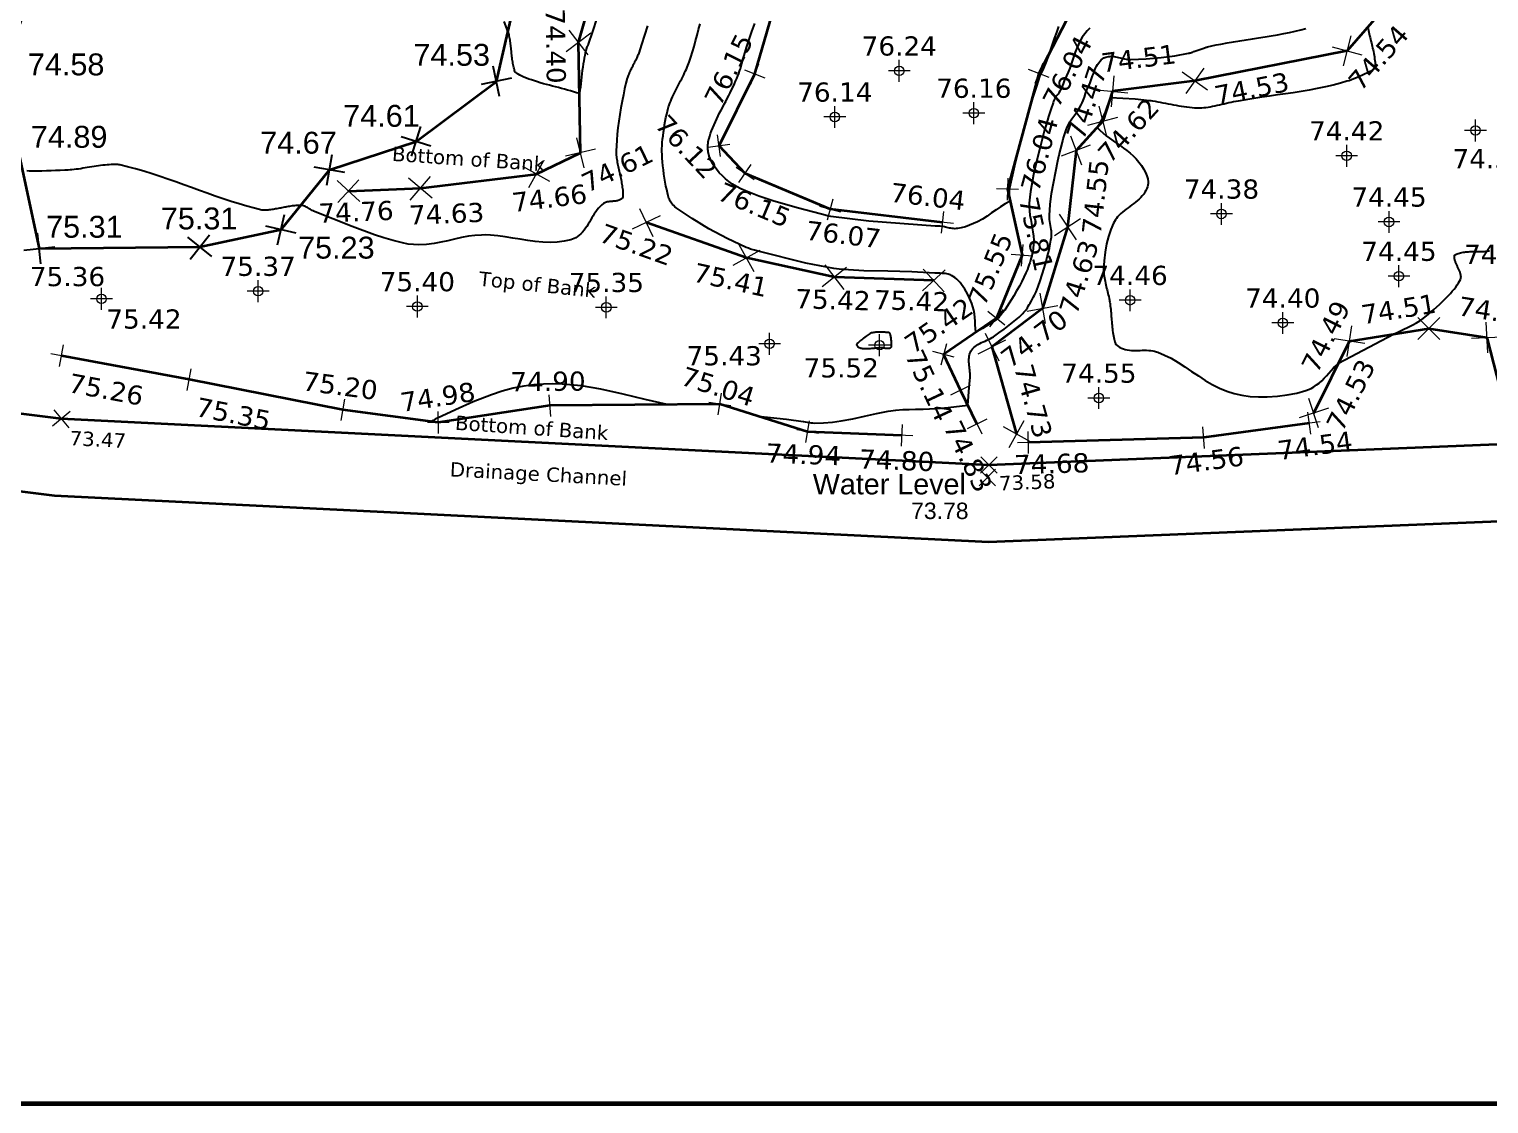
# Model space of a CAD drawing. Header units: metres. Extents: x 538443 to 538604, y 597904 to 598037.
# Drawn here: x 538487.42 to 538514.07, y 597903.86 to 597923.48 of the extents above; entities that cross this region are included whole.
import ezdxf
from ezdxf.enums import TextEntityAlignment as Align

# ---------------------------------------------------------------- set-up
doc = ezdxf.new("R2010")
doc.units = ezdxf.units.M
doc.header["$MEASUREMENT"] = 0
doc.header["$PDMODE"] = 1
doc.header["$PDSIZE"] = 0.1
doc.layers.get('0').update_dxf_attribs({"lineweight": 0})
for name, color, linetype in [('$DTM-CONTOUR-MAJ', 1, 'Continuous'), ('$DTM-CONTOUR-MIN', 4, 'Continuous'), ('Edge of Vegetation Symbol', 3, 'Continuous'), ('Edge of Vegetation-Text', 3, 'Continuous'), ('POINTS', 7, 'Continuous'), ('Spot Height-Text', 7, 'Continuous')]:
    doc.layers.add(name, color=color, linetype=linetype)
for name, color, linetype, lineweight in [('Bank Bottom Elevation', 12, 'Continuous', 0), ('Bank Bottom Line', 12, 'Continuous', 35), ('Bank Bottom Symbol', 12, 'Continuous', 0), ('Bank Top Elevation', 20, 'Continuous', 0), ('Bank Top Line', 20, 'Continuous', 35), ('Bank Top Symbol', 20, 'Continuous', 0), ('Edge of Vegetation Line', 3, 'Continuous', 35), ('Invert Level Text', 7, 'Continuous', 0), ('Spot Height Symbol', 1, 'Continuous', 0), ('Template', 250, 'Continuous', 60), ('Text', 7, 'Continuous', 0), ('Water Top Elevation', 7, 'Continuous', 0), ('Water Top Symbol', 7, 'Continuous', 0)]:
    doc.layers.add(name, color=color, linetype=linetype, lineweight=lineweight)
doc.styles.add('2mm Arial', font='arial.ttf')
doc.styles.add('Bank Bottom Text', font='verdana.ttf')
doc.styles.add('Bank Top Text', font='verdana.ttf')
doc.styles.add('Contour', font='arial.ttf')
doc.styles.add('Spot Height Text', font='verdana.ttf')

# ---------------------------------------------------------------- blocks, each defined once
blk = doc.blocks.new('CROSS')
at = {"color": 0}
for points in [[(0.5, 0.5), (-0.5, -0.5)], [(0.5, -0.5), (-0.5, 0.5)]]:
    blk.add_lwpolyline(points, dxfattribs=at)
blk = doc.blocks.new('plus circle Colour 1')
at = {"color": 1, "lineweight": 0}
for p, q in [((0, 0), (0, 0.499)), ((0, 0), (-0.499, 0)), ((0.499, 0), (0, 0)), ((0, -0.499), (0, 0))]:
    blk.add_line(p, q, dxfattribs=at)
blk.add_circle((0, 0), 0.217, dxfattribs=at)

msp = doc.modelspace()

# ---------------------------------------------------------------- linework, layer by layer
at = {"layer": '$DTM-CONTOUR-MAJ'}
for points in [[(538498.709, 597923.548), (538498.658, 597923.375), (538498.605, 597923.207), (538498.551, 597923.046), (538498.546, 597923.03), (538498.539, 597923.013), (538498.532, 597922.996), (538498.524, 597922.978), (538498.516, 597922.959), (538498.507, 597922.939), (538498.497, 597922.919), (538498.487, 597922.899), (538498.477, 597922.879), (538498.467, 597922.86), (538498.457, 597922.84), (538498.446, 597922.82), (538498.436, 597922.801), (538498.426, 597922.781), (538498.416, 597922.761), (538498.406, 597922.741), (538498.396, 597922.721), (538498.387, 597922.701), (538498.377, 597922.68), (538498.369, 597922.66), (538498.361, 597922.64), (538498.354, 597922.621), (538498.348, 597922.603), (538498.343, 597922.588), (538498.319, 597922.496), (538498.294, 597922.395), (538498.271, 597922.285), (538498.248, 597922.169), (538498.226, 597922.048), (538498.206, 597921.925), (538498.188, 597921.803), (538498.173, 597921.683), (538498.16, 597921.567), (538498.15, 597921.457), (538498.143, 597921.354), (538498.139, 597921.261), (538498.139, 597921.245), (538498.139, 597921.226), (538498.141, 597921.205), (538498.142, 597921.182), (538498.145, 597921.158), (538498.148, 597921.133), (538498.151, 597921.108), (538498.155, 597921.081), (538498.159, 597921.054), (538498.164, 597921.028), (538498.169, 597921.001), (538498.175, 597920.974), (538498.181, 597920.947), (538498.186, 597920.921), (538498.192, 597920.894), (538498.199, 597920.867), (538498.205, 597920.841), (538498.211, 597920.814), (538498.217, 597920.787), (538498.223, 597920.761), (538498.228, 597920.734), (538498.234, 597920.707), (538498.239, 597920.68), (538498.244, 597920.654), (538498.248, 597920.627), (538498.252, 597920.6), (538498.256, 597920.574), (538498.259, 597920.548), (538498.261, 597920.523), (538498.263, 597920.499), (538498.264, 597920.478), (538498.264, 597920.459), (538498.264, 597920.442), (538498.263, 597920.429), (538498.261, 597920.418), (538498.259, 597920.411), (538498.254, 597920.403), (538498.247, 597920.395), (538498.239, 597920.387), (538498.229, 597920.38), (538498.218, 597920.372), (538498.205, 597920.366), (538498.192, 597920.36), (538498.179, 597920.355), (538498.164, 597920.351), (538498.149, 597920.348), (538498.133, 597920.345), (538498.118, 597920.343), (538498.102, 597920.342), (538498.086, 597920.341), (538498.07, 597920.34), (538498.054, 597920.339), (538498.038, 597920.338), (538498.022, 597920.336), (538498.007, 597920.334), (538497.991, 597920.332), (538497.976, 597920.329), (538497.961, 597920.324), (538497.947, 597920.319), (538497.934, 597920.313), (538497.921, 597920.306), (538497.91, 597920.299), (538497.879, 597920.275), (538497.849, 597920.248), (538497.82, 597920.218), (538497.792, 597920.185), (538497.766, 597920.15), (538497.741, 597920.113), (538497.718, 597920.076), (538497.695, 597920.037), (538497.672, 597919.999), (538497.65, 597919.96), (538497.627, 597919.922), (538497.604, 597919.884), (538497.579, 597919.848), (538497.553, 597919.813), (538497.524, 597919.779), (538497.496, 597919.75), (538497.466, 597919.723), (538497.435, 597919.698), (538497.403, 597919.677), (538497.372, 597919.66), (538497.342, 597919.647), (538497.312, 597919.638), (538497.191, 597919.614), (538497.064, 597919.598), (538496.932, 597919.592), (538496.798, 597919.594), (538496.661, 597919.606), (538496.525, 597919.624), (538496.389, 597919.647), (538496.252, 597919.671), (538496.116, 597919.693), (538495.98, 597919.711), (538495.843, 597919.723), (538495.762, 597919.726), (538495.682, 597919.725), (538495.562, 597919.718), (538495.442, 597919.703), (538495.316, 597919.68), (538495.191, 597919.651), (538495.066, 597919.621), (538494.941, 597919.593), (538494.815, 597919.57), (538494.676, 597919.553), (538494.539, 597919.547), (538494.441, 597919.55), (538494.34, 597919.561), (538494.239, 597919.581), (538494.067, 597919.625), (538493.896, 597919.676), (538493.727, 597919.732), (538493.317, 597919.879), (538492.967, 597920.021), (538492.617, 597920.164), (538492.609, 597920.167), (538492.591, 597920.176), (538492.573, 597920.185), (538492.555, 597920.196), (538492.538, 597920.206), (538492.52, 597920.217), (538492.503, 597920.227), (538492.485, 597920.236), (538492.466, 597920.245), (538492.449, 597920.252), (538492.431, 597920.257), (538492.413, 597920.262), (538492.396, 597920.265), (538492.379, 597920.266), (538492.365, 597920.267), (538492.348, 597920.267), (538492.33, 597920.266), (538492.31, 597920.265), (538492.29, 597920.263), (538492.268, 597920.261), (538492.246, 597920.259), (538492.223, 597920.256), (538492.2, 597920.253), (538492.177, 597920.249), (538492.154, 597920.245), (538492.13, 597920.241), (538492.107, 597920.237), (538492.084, 597920.232), (538492.061, 597920.228), (538492.038, 597920.223), (538492.015, 597920.218), (538491.992, 597920.214), (538491.969, 597920.209), (538491.946, 597920.205), (538491.923, 597920.201), (538491.9, 597920.197), (538491.876, 597920.193), (538491.853, 597920.19), (538491.83, 597920.187), (538491.807, 597920.185), (538491.785, 597920.182), (538491.763, 597920.181), (538491.743, 597920.18), (538491.725, 597920.179), (538491.708, 597920.179), (538491.693, 597920.18), (538491.681, 597920.181), (538491.672, 597920.182), (538491.54, 597920.215), (538491.399, 597920.253), (538491.255, 597920.295), (538491.108, 597920.34), (538490.963, 597920.387), (538490.818, 597920.437), (538490.675, 597920.488), (538490.531, 597920.539), (538490.388, 597920.592), (538490.244, 597920.644), (538490.101, 597920.696), (538489.957, 597920.747), (538489.813, 597920.796), (538489.668, 597920.843), (538489.514, 597920.89), (538489.363, 597920.934), (538489.217, 597920.973), (538489.08, 597921.006), (538489.063, 597921.009), (538489.042, 597921.011), (538489.017, 597921.013), (538488.989, 597921.013), (538488.957, 597921.013), (538488.922, 597921.012), (538488.886, 597921.01), (538488.848, 597921.007), (538488.809, 597921.003), (538488.769, 597920.999), (538488.728, 597920.994), (538488.687, 597920.989), (538488.647, 597920.983), (538488.607, 597920.977), (538488.566, 597920.97), (538488.526, 597920.963), (538488.485, 597920.957), (538488.445, 597920.95), (538488.405, 597920.944), (538488.364, 597920.937), (538488.324, 597920.931), (538488.283, 597920.926), (538488.243, 597920.921), (538488.202, 597920.917), (538488.169, 597920.914), (538488.136, 597920.911), (538488.105, 597920.909), (538488.074, 597920.908), (538487.99, 597920.905), (538487.906, 597920.901), (538487.823, 597920.898), (538487.739, 597920.895), (538487.655, 597920.892), (538487.571, 597920.891), (538487.522, 597920.891), (538487.473, 597920.892), (538487.426, 597920.894), (538487.381, 597920.896)], [(538506.217, 597923.532), (538506.176, 597923.425), (538506.137, 597923.316), (538506.099, 597923.206), (538506.062, 597923.096), (538506.024, 597922.986), (538505.984, 597922.878), (538505.94, 597922.772), (538505.891, 597922.668), (538505.89, 597922.667), (538505.89, 597922.665), (538505.889, 597922.663), (538505.888, 597922.66), (538505.887, 597922.658), (538505.886, 597922.656), (538505.886, 597922.655), (538505.885, 597922.653), (538505.883, 597922.651), (538505.882, 597922.649), (538505.881, 597922.647), (538505.879, 597922.645), (538505.878, 597922.643), (538505.877, 597922.641), (538505.876, 597922.639), (538505.875, 597922.637), (538505.811, 597922.446), (538505.747, 597922.244), (538505.685, 597922.034), (538505.625, 597921.82), (538505.515, 597921.402), (538505.412, 597920.987), (538505.318, 597920.581), (538505.314, 597920.558), (538505.313, 597920.55), (538505.312, 597920.542), (538505.312, 597920.506), (538505.314, 597920.47), (538505.317, 597920.439), (538505.322, 597920.407), (538505.326, 597920.376), (538505.33, 597920.345), (538505.243, 597920.296), (538505.158, 597920.242), (538505.075, 597920.186), (538504.993, 597920.129), (538504.91, 597920.072), (538504.825, 597920.018), (538504.738, 597919.969), (538504.664, 597919.934), (538504.59, 597919.903), (538504.515, 597919.878), (538504.441, 597919.858), (538504.369, 597919.844), (538504.347, 597919.842), (538504.323, 597919.841), (538504.299, 597919.842), (538504.275, 597919.844), (538504.251, 597919.848), (538504.227, 597919.853), (538504.203, 597919.859), (538504.179, 597919.865), (538504.155, 597919.871), (538504.131, 597919.876), (538504.107, 597919.881), (538504.088, 597919.883), (538504.055, 597919.885), (538504.02, 597919.885), (538503.985, 597919.886), (538503.963, 597919.887), (538502.752, 597919.98), (538502.057, 597920.066), (538501.996, 597920.078), (538501.891, 597920.105), (538501.443, 597920.222), (538500.997, 597920.348), (538500.744, 597920.433), (538500.498, 597920.531), (538500.417, 597920.569), (538500.338, 597920.611), (538500.266, 597920.654), (538500.198, 597920.701), (538500.138, 597920.749), (538500.079, 597920.804), (538500.022, 597920.864), (538499.969, 597920.928), (538499.935, 597920.975), (538499.905, 597921.023), (538499.878, 597921.071), (538499.856, 597921.12), (538499.838, 597921.168), (538499.835, 597921.177), (538499.832, 597921.188), (538499.83, 597921.199), (538499.827, 597921.212), (538499.824, 597921.226), (538499.822, 597921.24), (538499.82, 597921.255), (538499.818, 597921.27), (538499.816, 597921.285), (538499.815, 597921.299), (538499.814, 597921.313), (538499.813, 597921.325), (538499.813, 597921.337), (538499.813, 597921.347), (538499.813, 597921.357), (538499.814, 597921.368), (538499.815, 597921.38), (538499.817, 597921.392), (538499.818, 597921.406), (538499.82, 597921.419), (538499.822, 597921.432), (538499.825, 597921.445), (538499.827, 597921.458), (538499.83, 597921.47), (538499.832, 597921.481), (538499.835, 597921.491), (538499.847, 597921.532), (538499.863, 597921.578), (538499.882, 597921.629), (538499.903, 597921.682), (538499.927, 597921.738), (538499.952, 597921.794), (538499.977, 597921.848), (538500.003, 597921.901), (538500.029, 597921.955), (538500.056, 597922.008), (538500.084, 597922.06), (538500.111, 597922.113), (538500.139, 597922.166), (538500.167, 597922.218), (538500.194, 597922.271), (538500.221, 597922.324), (538500.248, 597922.377), (538500.273, 597922.431), (538500.298, 597922.485), (538500.32, 597922.534), (538500.341, 597922.582), (538500.36, 597922.63), (538500.378, 597922.675), (538500.393, 597922.717), (538500.4, 597922.738), (538500.407, 597922.76), (538500.413, 597922.783), (538500.42, 597922.807), (538500.426, 597922.831), (538500.432, 597922.855), (538500.439, 597922.878), (538500.445, 597922.902), (538500.449, 597922.915), (538500.475, 597923.002), (538500.522, 597923.149), (538500.57, 597923.295), (538500.619, 597923.441), (538500.67, 597923.586)], [(538500.723, 597916.42), (538501.25, 597916.361), (538501.553, 597916.323), (538501.56, 597916.322), (538501.593, 597916.317), (538501.625, 597916.31), (538501.658, 597916.303), (538501.691, 597916.298), (538501.729, 597916.294), (538501.767, 597916.292), (538501.926, 597916.296), (538502.086, 597916.309), (538502.247, 597916.331), (538502.463, 597916.371), (538502.676, 597916.42), (538502.89, 597916.468), (538503.106, 597916.508), (538503.243, 597916.527), (538503.374, 597916.538), (538503.488, 597916.541), (538503.602, 597916.545), (538503.626, 597916.546), (538503.744, 597916.548), (538503.862, 597916.551), (538503.995, 597916.559), (538504.201, 597916.578), (538504.558, 597916.617), (538504.586, 597916.944), (538504.601, 597917.132), (538504.601, 597917.139), (538504.602, 597917.168), (538504.601, 597917.198), (538504.599, 597917.227), (538504.596, 597917.256), (538504.592, 597917.286), (538504.588, 597917.315), (538504.584, 597917.344), (538504.581, 597917.374), (538504.579, 597917.403), (538504.578, 597917.432), (538504.579, 597917.461), (538504.581, 597917.488), (538504.585, 597917.515), (538504.591, 597917.541), (538504.598, 597917.565), (538504.607, 597917.587), (538504.617, 597917.607), (538504.629, 597917.624), (538504.647, 597917.647), (538504.668, 597917.669), (538504.691, 597917.69), (538504.717, 597917.709), (538504.745, 597917.728), (538504.776, 597917.745), (538504.808, 597917.761), (538504.841, 597917.776), (538504.874, 597917.79), (538504.907, 597917.804), (538504.94, 597917.819), (538504.973, 597917.835), (538505.004, 597917.853), (538505.029, 597917.869), (538505.125, 597917.938), (538505.22, 597918.007), (538505.313, 597918.078), (538505.406, 597918.151), (538505.437, 597918.177), (538505.467, 597918.202), (538505.495, 597918.227), (538505.522, 597918.251), (538505.545, 597918.274), (538505.566, 597918.295), (538505.583, 597918.314), (538505.597, 597918.331), (538505.612, 597918.35), (538505.629, 597918.373), (538505.646, 597918.399), (538505.664, 597918.426), (538505.682, 597918.455), (538505.699, 597918.484), (538505.721, 597918.522), (538505.742, 597918.56), (538505.761, 597918.596), (538505.778, 597918.63), (538505.793, 597918.662), (538505.805, 597918.69), (538505.842, 597918.785), (538505.879, 597918.89), (538505.916, 597919.002), (538505.953, 597919.121), (538505.988, 597919.242), (538506.011, 597919.326), (538506.031, 597919.408), (538506.049, 597919.487), (538506.065, 597919.561), (538506.077, 597919.629), (538506.085, 597919.688), (538506.088, 597919.722), (538506.088, 597919.757), (538506.086, 597919.793), (538506.082, 597919.829), (538506.076, 597919.865), (538506.069, 597919.902), (538506.062, 597919.938), (538506.056, 597919.974), (538506.052, 597920.01), (538506.05, 597920.045), (538506.05, 597920.079), (538506.064, 597920.281), (538506.089, 597920.483), (538506.201, 597921.081), (538506.227, 597921.192), (538506.255, 597921.306), (538506.285, 597921.421), (538506.302, 597921.48), (538506.319, 597921.537), (538506.336, 597921.593), (538506.354, 597921.645), (538506.374, 597921.695), (538506.397, 597921.746), (538506.424, 597921.795), (538506.458, 597921.847), (538506.493, 597921.897), (538506.53, 597921.947), (538506.565, 597921.998), (538506.599, 597922.05), (538506.627, 597922.1), (538506.646, 597922.139), (538506.663, 597922.179), (538506.687, 597922.245), (538506.71, 597922.311), (538506.734, 597922.377), (538506.751, 597922.416), (538506.77, 597922.455), (538506.786, 597922.489), (538506.8, 597922.524), (538506.814, 597922.56), (538506.826, 597922.596), (538506.838, 597922.632), (538506.851, 597922.668), (538506.863, 597922.704), (538506.877, 597922.739), (538506.892, 597922.774), (538506.909, 597922.808), (538506.928, 597922.84), (538506.949, 597922.87), (538506.972, 597922.897), (538506.995, 597922.922), (538507.019, 597922.942), (538507.044, 597922.959), (538507.061, 597922.968), (538507.081, 597922.975), (538507.102, 597922.981), (538507.126, 597922.985), (538507.15, 597922.988), (538507.176, 597922.989), (538507.201, 597922.989), (538507.229, 597922.986), (538507.257, 597922.982), (538507.285, 597922.976), (538507.312, 597922.97), (538507.34, 597922.963), (538507.367, 597922.956), (538507.395, 597922.949), (538507.422, 597922.942), (538507.45, 597922.937), (538507.478, 597922.932), (538507.505, 597922.93), (538507.521, 597922.929), (538507.537, 597922.929), (538507.813, 597922.941), (538508.09, 597922.966), (538508.34, 597922.999), (538508.586, 597923.044), (538508.598, 597923.047), (538508.612, 597923.05), (538508.625, 597923.054), (538508.64, 597923.058), (538508.655, 597923.063), (538508.67, 597923.067), (538508.688, 597923.074), (538508.706, 597923.08), (538508.724, 597923.087), (538508.742, 597923.093), (538508.76, 597923.1), (538508.777, 597923.107), (538508.795, 597923.114), (538508.813, 597923.121), (538508.831, 597923.127), (538508.849, 597923.134), (538508.867, 597923.14), (538508.881, 597923.145), (538508.896, 597923.149), (538508.91, 597923.153), (538508.924, 597923.157), (538508.937, 597923.16), (538509.016, 597923.178), (538509.096, 597923.196), (538509.177, 597923.212), (538509.292, 597923.234), (538509.407, 597923.254), (538509.523, 597923.273), (538509.638, 597923.291), (538509.754, 597923.309), (538509.869, 597923.326), (538509.985, 597923.344), (538510.1, 597923.363), (538510.216, 597923.383), (538510.33, 597923.405), (538510.435, 597923.426), (538510.538, 597923.449), (538510.636, 597923.473), (538510.73, 597923.497)], [(538499.071, 597916.63), (538498.667, 597916.72), (538498.265, 597916.821), (538497.861, 597916.912), (538497.507, 597916.969), (538497.155, 597917.003), (538496.986, 597917.008), (538496.815, 597917.004), (538496.634, 597916.99), (538496.455, 597916.966), (538496.259, 597916.928), (538496.061, 597916.875), (538495.864, 597916.809), (538495.532, 597916.677), (538495.204, 597916.533), (538494.878, 597916.383), (538494.857, 597916.373), (538494.836, 597916.361), (538494.8, 597916.34), (538494.764, 597916.319)]]:
    msp.add_lwpolyline(points, dxfattribs=at)
at = {"layer": '$DTM-CONTOUR-MIN'}
for points in [[(538497.784, 597923.683), (538497.708, 597923.441), (538497.631, 597923.21)], [(538497.631, 597923.21), (538497.63, 597923.208), (538497.629, 597923.205), (538497.628, 597923.202), (538497.626, 597923.199), (538497.625, 597923.196), (538497.624, 597923.193), (538497.622, 597923.19), (538497.62, 597923.187), (538497.619, 597923.184), (538497.617, 597923.18), (538497.616, 597923.177), (538497.614, 597923.174), (538497.612, 597923.171), (538497.611, 597923.168), (538497.609, 597923.165), (538497.607, 597923.161), (538497.606, 597923.158), (538497.604, 597923.155), (538497.603, 597923.152), (538497.601, 597923.148), (538497.6, 597923.145), (538497.599, 597923.142), (538497.598, 597923.139), (538497.597, 597923.137), (538497.587, 597923.097), (538497.576, 597923.053), (538497.566, 597923.006), (538497.556, 597922.955), (538497.547, 597922.903), (538497.538, 597922.85), (538497.529, 597922.79), (538497.521, 597922.73), (538497.514, 597922.67), (538497.507, 597922.609), (538497.501, 597922.549), (538497.494, 597922.489), (538497.486, 597922.428), (538497.478, 597922.368), (538497.47, 597922.308), (538497.416, 597922.325), (538497.361, 597922.342), (538497.306, 597922.358), (538497.251, 597922.373), (538497.196, 597922.388), (538497.141, 597922.402), (538497.086, 597922.417), (538497.031, 597922.431), (538496.975, 597922.445), (538496.92, 597922.459), (538496.865, 597922.474), (538496.81, 597922.489), (538496.755, 597922.505), (538496.701, 597922.522), (538496.647, 597922.539), (538496.596, 597922.557), (538496.547, 597922.574), (538496.5, 597922.592), (538496.456, 597922.61), (538496.416, 597922.628), (538496.381, 597922.644), (538496.351, 597922.66), (538496.328, 597922.674), (538496.311, 597922.686), (538496.3, 597922.696), (538496.296, 597922.703), (538496.291, 597922.714), (538496.286, 597922.728), (538496.281, 597922.745), (538496.275, 597922.764), (538496.27, 597922.785), (538496.265, 597922.808), (538496.26, 597922.832), (538496.255, 597922.857), (538496.251, 597922.882), (538496.247, 597922.907), (538496.243, 597922.932), (538496.24, 597922.957), (538496.237, 597922.983), (538496.234, 597923.008), (538496.231, 597923.033), (538496.229, 597923.059), (538496.226, 597923.084), (538496.224, 597923.109), (538496.222, 597923.135), (538496.219, 597923.16), (538496.216, 597923.185), (538496.213, 597923.211), (538496.21, 597923.236), (538496.206, 597923.261), (538496.202, 597923.286), (538496.198, 597923.311), (538496.194, 597923.334), (538496.189, 597923.357), (538496.184, 597923.379), (538496.179, 597923.399), (538496.174, 597923.417), (538496.169, 597923.434), (538496.164, 597923.448), (538496.095, 597923.626)], [(538506.786, 597923.504), (538506.738, 597923.455), (538506.693, 597923.399), (538506.65, 597923.338), (538506.612, 597923.274), (538506.578, 597923.206), (538506.547, 597923.136), (538506.519, 597923.064), (538506.494, 597922.992), (538506.469, 597922.919), (538506.444, 597922.846), (538506.419, 597922.773), (538506.392, 597922.701), (538506.363, 597922.63), (538506.33, 597922.562), (538506.321, 597922.542), (538506.312, 597922.521), (538506.299, 597922.487), (538506.287, 597922.453), (538506.275, 597922.418), (538506.266, 597922.398), (538506.256, 597922.378), (538506.242, 597922.351), (538506.224, 597922.324), (538506.206, 597922.298), (538506.187, 597922.272), (538506.168, 597922.246), (538506.151, 597922.219), (538506.137, 597922.193), (538506.125, 597922.167), (538506.115, 597922.141), (538506.074, 597922.019), (538506.033, 597921.891), (538505.993, 597921.757), (538505.955, 597921.621), (538505.885, 597921.354), (538505.82, 597921.09), (538505.76, 597920.831), (538505.702, 597920.521), (538505.689, 597920.415), (538505.681, 597920.31), (538505.681, 597920.238), (538505.685, 597920.165), (538505.694, 597920.088), (538505.707, 597920.011), (538505.721, 597919.935), (538505.736, 597919.858), (538505.748, 597919.782), (538505.758, 597919.705), (538505.762, 597919.629), (538505.761, 597919.555), (538505.755, 597919.483), (538505.752, 597919.46), (538505.747, 597919.434), (538505.741, 597919.406), (538505.734, 597919.375), (538505.726, 597919.344), (538505.718, 597919.312), (538505.704, 597919.265), (538505.69, 597919.219), (538505.676, 597919.176), (538505.661, 597919.136), (538505.647, 597919.099), (538505.619, 597919.033), (538505.585, 597918.959), (538505.545, 597918.879), (538505.5, 597918.793), (538505.451, 597918.705), (538505.4, 597918.616), (538505.358, 597918.547), (538505.316, 597918.48), (538505.274, 597918.416), (538505.233, 597918.356), (538505.195, 597918.303), (538505.159, 597918.256), (538505.127, 597918.217), (538505.125, 597918.215), (538505.123, 597918.213), (538505.121, 597918.211), (538505.119, 597918.209), (538505.116, 597918.207), (538505.113, 597918.204), (538505.111, 597918.202), (538505.102, 597918.195), (538505.094, 597918.189), (538505.085, 597918.183), (538505.076, 597918.176), (538504.944, 597918.089), (538504.825, 597918.02), (538504.707, 597917.95), (538504.7, 597918.018), (538504.695, 597918.086), (538504.692, 597918.154), (538504.688, 597918.222), (538504.68, 597918.289), (538504.669, 597918.354), (538504.654, 597918.417), (538504.634, 597918.477), (538504.598, 597918.563), (538504.555, 597918.65), (538504.504, 597918.736), (538504.447, 597918.82), (538504.418, 597918.856), (538504.388, 597918.89), (538504.357, 597918.92), (538504.324, 597918.947), (538504.292, 597918.97), (538504.259, 597918.989), (538504.241, 597918.997), (538504.221, 597919.005), (538504.199, 597919.011), (538504.177, 597919.016), (538504.154, 597919.02), (538504.122, 597919.024), (538504.089, 597919.025), (538504.056, 597919.026), (538504.023, 597919.027), (538503.99, 597919.028), (538503.957, 597919.03), (538503.538, 597919.055), (538503.1, 597919.064), (538502.663, 597919.073), (538502.382, 597919.087), (538502.212, 597919.1), (538502.114, 597919.112), (538501.605, 597919.21), (538500.733, 597919.432), (538500.662, 597919.451), (538500.592, 597919.47), (538500.553, 597919.484), (538500.514, 597919.499), (538500.169, 597919.66), (538499.83, 597919.84), (538499.525, 597920.025), (538499.234, 597920.225), (538499.213, 597920.243), (538499.191, 597920.262), (538499.171, 597920.284), (538499.152, 597920.307), (538499.139, 597920.324), (538499.128, 597920.342), (538499.119, 597920.359), (538499.111, 597920.377), (538499.104, 597920.394), (538499.09, 597920.44), (538499.076, 597920.493), (538499.062, 597920.554), (538499.049, 597920.619), (538499.035, 597920.689), (538499.023, 597920.763), (538499.012, 597920.837), (538499.002, 597920.914), (538498.993, 597920.989), (538498.986, 597921.062), (538498.981, 597921.131), (538498.977, 597921.195), (538498.976, 597921.253), (538498.976, 597921.304), (538498.978, 597921.355), (538498.982, 597921.412), (538498.988, 597921.474), (538498.995, 597921.538), (538499.003, 597921.604), (538499.013, 597921.672), (538499.024, 597921.74), (538499.036, 597921.807), (538499.049, 597921.871), (538499.062, 597921.932), (538499.076, 597921.989), (538499.089, 597922.039), (538499.098, 597922.068), (538499.108, 597922.099), (538499.121, 597922.134), (538499.136, 597922.171), (538499.152, 597922.209), (538499.169, 597922.248), (538499.186, 597922.285), (538499.204, 597922.321), (538499.222, 597922.358), (538499.241, 597922.394), (538499.26, 597922.431), (538499.279, 597922.467), (538499.298, 597922.503), (538499.317, 597922.539), (538499.336, 597922.575), (538499.354, 597922.612), (538499.372, 597922.648), (538499.39, 597922.685), (538499.407, 597922.722), (538499.422, 597922.756), (538499.437, 597922.789), (538499.45, 597922.821), (538499.462, 597922.853), (538499.472, 597922.882), (538499.503, 597922.973), (538499.532, 597923.068), (538499.561, 597923.165), (538499.59, 597923.269), (538499.617, 597923.372), (538499.644, 597923.476), (538499.671, 597923.58)], [(538511.867, 597923.496), (538511.874, 597923.463), (538511.881, 597923.431), (538511.888, 597923.398), (538511.895, 597923.366), (538511.903, 597923.333), (538511.911, 597923.301), (538511.919, 597923.269), (538511.927, 597923.237), (538511.935, 597923.204), (538511.942, 597923.172), (538511.95, 597923.14), (538511.957, 597923.107), (538511.964, 597923.075), (538511.97, 597923.042), (538511.976, 597923.009), (538511.982, 597922.977), (538511.986, 597922.944), (538511.99, 597922.913), (538511.993, 597922.884), (538511.996, 597922.857), (538511.997, 597922.833), (538511.997, 597922.813), (538511.996, 597922.796), (538511.995, 597922.783), (538511.992, 597922.774), (538511.988, 597922.768), (538511.979, 597922.761), (538511.968, 597922.752), (538511.953, 597922.742), (538511.935, 597922.73), (538511.915, 597922.718), (538511.892, 597922.706), (538511.868, 597922.693), (538511.843, 597922.68), (538511.816, 597922.667), (538511.763, 597922.642), (538511.71, 597922.618), (538511.658, 597922.596), (538511.608, 597922.576), (538511.561, 597922.559), (538511.519, 597922.544), (538511.48, 597922.532), (538511.361, 597922.498), (538511.229, 597922.465), (538511.088, 597922.433), (538510.94, 597922.402), (538510.789, 597922.373), (538510.645, 597922.348), (538510.501, 597922.325), (538510.357, 597922.303), (538510.213, 597922.283), (538510.069, 597922.262), (538509.924, 597922.241), (538509.78, 597922.22), (538509.636, 597922.197), (538509.493, 597922.172), (538509.461, 597922.166), (538509.452, 597922.164), (538509.409, 597922.156), (538509.367, 597922.147), (538509.324, 597922.137), (538509.282, 597922.128), (538509.24, 597922.118), (538509.198, 597922.108), (538509.155, 597922.098), (538509.113, 597922.088), (538509.071, 597922.079), (538509.028, 597922.071), (538508.986, 597922.063), (538508.945, 597922.057), (538508.905, 597922.051), (538508.867, 597922.047), (538508.833, 597922.043), (538508.803, 597922.042), (538508.773, 597922.041), (538508.737, 597922.042), (538508.697, 597922.044), (538508.654, 597922.048), (538508.608, 597922.052), (538508.56, 597922.058), (538508.511, 597922.065), (538508.463, 597922.072), (538508.415, 597922.08), (538508.367, 597922.089), (538508.319, 597922.098), (538508.272, 597922.108), (538508.224, 597922.117), (538508.176, 597922.127), (538508.128, 597922.136), (538508.08, 597922.145), (538508.033, 597922.154), (538507.985, 597922.162), (538507.936, 597922.17), (538507.906, 597922.174), (538507.875, 597922.178), (538507.615, 597922.204), (538507.389, 597922.219), (538507.163, 597922.233), (538507.129, 597922.146), (538507.098, 597922.058), (538507.064, 597921.97), (538507.032, 597921.896), (538506.998, 597921.823), (538506.97, 597921.774), (538506.944, 597921.733), (538506.918, 597921.691), (538506.972, 597921.638), (538507.029, 597921.587), (538507.088, 597921.539), (538507.149, 597921.493), (538507.211, 597921.448), (538507.275, 597921.403), (538507.338, 597921.359), (538507.4, 597921.314), (538507.461, 597921.268), (538507.521, 597921.22), (538507.577, 597921.169), (538507.631, 597921.116), (538507.682, 597921.057), (538507.728, 597920.996), (538507.768, 597920.933), (538507.801, 597920.87), (538507.826, 597920.809), (538507.843, 597920.75), (538507.852, 597920.695), (538507.852, 597920.668), (538507.848, 597920.638), (538507.839, 597920.607), (538507.827, 597920.574), (538507.811, 597920.54), (538507.792, 597920.507), (538507.77, 597920.474), (538507.745, 597920.442), (538507.717, 597920.411), (538507.687, 597920.381), (538507.655, 597920.353), (538507.623, 597920.326), (538507.589, 597920.3), (538507.555, 597920.274), (538507.52, 597920.249), (538507.485, 597920.223), (538507.451, 597920.198), (538507.417, 597920.172), (538507.384, 597920.145), (538507.353, 597920.117), (538507.323, 597920.087), (538507.295, 597920.056), (538507.274, 597920.029), (538507.254, 597920.001), (538507.237, 597919.972), (538507.221, 597919.943), (538507.17, 597919.825), (538507.127, 597919.698), (538507.094, 597919.566), (538507.065, 597919.41), (538507.046, 597919.254), (538507.038, 597919.101), (538507.038, 597919.082), (538507.039, 597919.059), (538507.042, 597919.034), (538507.045, 597919.005), (538507.049, 597918.975), (538507.054, 597918.944), (538507.06, 597918.912), (538507.066, 597918.881), (538507.072, 597918.849), (538507.079, 597918.818), (538507.087, 597918.787), (538507.094, 597918.756), (538507.102, 597918.725), (538507.109, 597918.694), (538507.117, 597918.663), (538507.124, 597918.631), (538507.131, 597918.6), (538507.138, 597918.569), (538507.144, 597918.538), (538507.147, 597918.519), (538507.151, 597918.5), (538507.156, 597918.466), (538507.16, 597918.434), (538507.164, 597918.402), (538507.168, 597918.369), (538507.171, 597918.337), (538507.174, 597918.304), (538507.176, 597918.272), (538507.179, 597918.239), (538507.181, 597918.207), (538507.184, 597918.174), (538507.186, 597918.142), (538507.189, 597918.109), (538507.192, 597918.077), (538507.195, 597918.044), (538507.198, 597918.012), (538507.202, 597917.98), (538507.207, 597917.947), (538507.212, 597917.915), (538507.217, 597917.884), (538507.223, 597917.854), (538507.229, 597917.826), (538507.235, 597917.801), (538507.241, 597917.778), (538507.247, 597917.759), (538507.253, 597917.743), (538507.258, 597917.732), (538507.264, 597917.725), (538507.284, 597917.706), (538507.308, 597917.689), (538507.336, 597917.673), (538507.366, 597917.658), (538507.4, 597917.646), (538507.435, 597917.636), (538507.471, 597917.628), (538507.509, 597917.622), (538507.548, 597917.619), (538507.587, 597917.617), (538507.626, 597917.617), (538507.665, 597917.618), (538507.705, 597917.619), (538507.744, 597917.62), (538507.784, 597917.621), (538507.823, 597917.621), (538507.862, 597917.619), (538507.9, 597917.616), (538507.939, 597917.61), (538507.97, 597917.603), (538508.001, 597917.595), (538508.031, 597917.584), (538508.151, 597917.534), (538508.269, 597917.475), (538508.397, 597917.4), (538508.522, 597917.32), (538508.645, 597917.236), (538508.768, 597917.152), (538508.893, 597917.072), (538509.021, 597916.997), (538509.154, 597916.932), (538509.288, 597916.877), (538509.422, 597916.833), (538509.563, 597916.8), (538509.712, 597916.778), (538509.868, 597916.768), (538510.026, 597916.768), (538510.21, 597916.781), (538510.391, 597916.805), (538510.566, 597916.84), (538510.733, 597916.886), (538510.781, 597916.903), (538510.83, 597916.926), (538510.879, 597916.954), (538510.927, 597916.987), (538510.974, 597917.023), (538511.021, 597917.065), (538511.066, 597917.11), (538511.109, 597917.156), (538511.151, 597917.204), (538511.194, 597917.251), (538511.237, 597917.298), (538511.282, 597917.342), (538511.328, 597917.384), (538512.333, 597917.915), (538512.42, 597917.959), (538512.509, 597918), (538512.597, 597918.041), (538512.684, 597918.084), (538512.749, 597918.121), (538512.812, 597918.161), (538512.871, 597918.204), (538512.968, 597918.281), (538513.068, 597918.366), (538513.169, 597918.458), (538513.27, 597918.556), (538513.369, 597918.659), (538513.404, 597918.698), (538513.437, 597918.737), (538513.467, 597918.776), (538513.494, 597918.814), (538513.517, 597918.85), (538513.536, 597918.883), (538513.551, 597918.914), (538513.561, 597918.941), (538513.562, 597918.947), (538513.563, 597918.955), (538513.563, 597918.964), (538513.562, 597918.975), (538513.56, 597918.986), (538513.558, 597918.998), (538513.556, 597919.011), (538513.552, 597919.023), (538513.549, 597919.036), (538513.545, 597919.048), (538513.54, 597919.061), (538513.535, 597919.073), (538513.53, 597919.085), (538513.525, 597919.097), (538513.52, 597919.109), (538513.514, 597919.121), (538513.508, 597919.133), (538513.502, 597919.145), (538513.497, 597919.157), (538513.491, 597919.169), (538513.485, 597919.181), (538513.48, 597919.193), (538513.475, 597919.205), (538513.47, 597919.217), (538513.465, 597919.229), (538513.46, 597919.242), (538513.456, 597919.254), (538513.453, 597919.267), (538513.449, 597919.279), (538513.447, 597919.291), (538513.445, 597919.302), (538513.443, 597919.313), (538513.443, 597919.323), (538513.442, 597919.332), (538513.443, 597919.34), (538513.444, 597919.347), (538513.445, 597919.352), (538513.447, 597919.356), (538513.455, 597919.362), (538513.465, 597919.369), (538513.479, 597919.376), (538513.494, 597919.383), (538513.513, 597919.39), (538513.533, 597919.396), (538513.554, 597919.402), (538513.577, 597919.407), (538513.6, 597919.411), (538513.624, 597919.415), (538513.648, 597919.418), (538513.673, 597919.42), (538513.697, 597919.421), (538513.722, 597919.422), (538513.746, 597919.423), (538513.771, 597919.423), (538513.795, 597919.423), (538513.82, 597919.423), (538513.844, 597919.423), (538513.869, 597919.423), (538513.894, 597919.423), (538513.918, 597919.423), (538513.943, 597919.424), (538513.967, 597919.425), (538513.991, 597919.427), (538514.016, 597919.429), (538514.04, 597919.432), (538514.064, 597919.435), (538514.086, 597919.439)], [(538503.133, 597917.935), (538503.129, 597917.938), (538503.121, 597917.94), (538503.11, 597917.943), (538503.097, 597917.945), (538503.082, 597917.947), (538503.064, 597917.948), (538503.045, 597917.95), (538503.025, 597917.951), (538503.004, 597917.952), (538502.983, 597917.952), (538502.956, 597917.952), (538502.931, 597917.951), (538502.906, 597917.95), (538502.882, 597917.949), (538502.86, 597917.947), (538502.841, 597917.945), (538502.824, 597917.942), (538502.81, 597917.94), (538502.799, 597917.937), (538502.789, 597917.932), (538502.775, 597917.926), (538502.759, 597917.916), (538502.741, 597917.905), (538502.722, 597917.892), (538502.701, 597917.877), (538502.679, 597917.861), (538502.656, 597917.844), (538502.634, 597917.826), (538502.618, 597917.813), (538502.602, 597917.8), (538502.587, 597917.787), (538502.574, 597917.775), (538502.562, 597917.763), (538502.551, 597917.752), (538502.542, 597917.743), (538502.536, 597917.734), (538502.531, 597917.727), (538502.528, 597917.722), (538502.528, 597917.719), (538502.531, 597917.71), (538502.537, 597917.702), (538502.545, 597917.694), (538502.554, 597917.686), (538502.566, 597917.679), (538502.578, 597917.672), (538502.592, 597917.666), (538502.607, 597917.661), (538502.623, 597917.657), (538502.639, 597917.655), (538502.663, 597917.652), (538502.687, 597917.651), (538502.711, 597917.651), (538502.736, 597917.652), (538502.76, 597917.653), (538502.785, 597917.655), (538502.809, 597917.658), (538502.834, 597917.66), (538502.858, 597917.662), (538502.883, 597917.663), (538502.907, 597917.664), (538502.912, 597917.664), (538502.918, 597917.664), (538502.924, 597917.665), (538502.931, 597917.666), (538502.939, 597917.668), (538502.946, 597917.67), (538502.953, 597917.671), (538502.958, 597917.672), (538502.967, 597917.673), (538502.978, 597917.673), (538502.988, 597917.672), (538502.998, 597917.671), (538503.009, 597917.67), (538503.019, 597917.668), (538503.029, 597917.666), (538503.04, 597917.664), (538503.05, 597917.662), (538503.061, 597917.66), (538503.071, 597917.659), (538503.081, 597917.658), (538503.092, 597917.657), (538503.102, 597917.658), (538503.112, 597917.658), (538503.122, 597917.66), (538503.131, 597917.662), (538503.14, 597917.665), (538503.148, 597917.669), (538503.155, 597917.673), (538503.16, 597917.677), (538503.165, 597917.682), (538503.167, 597917.686), (538503.168, 597917.692), (538503.169, 597917.701), (538503.169, 597917.712), (538503.169, 597917.725), (538503.169, 597917.74), (538503.168, 597917.757), (538503.167, 597917.774), (538503.165, 597917.792), (538503.163, 597917.81), (538503.161, 597917.829), (538503.158, 597917.847), (538503.155, 597917.864), (538503.152, 597917.88), (538503.149, 597917.894), (538503.145, 597917.907), (538503.142, 597917.917), (538503.139, 597917.926), (538503.136, 597917.932), (538503.133, 597917.935)]]:
    msp.add_lwpolyline(points, dxfattribs=at)
at = {"layer": 'Bank Bottom Line'}
for points in [[(538493.252, 597920.527), (538494.565, 597920.579), (538496.681, 597920.839), (538497.488, 597921.228), (538497.454, 597923.242), (538498.111, 597925.545), (538498.732, 597928), (538499.832, 597930.964), (538501.775, 597932.279), (538505.283, 597932.166), (538508.659, 597932.008), (538510.927, 597930.377), (538512.606, 597928.504), (538513.314, 597926.696), (538512.512, 597924.278), (538511.482, 597923.091), (538508.703, 597922.54), (538507.201, 597922.35), (538507.022, 597921.805), (538506.535, 597921.27), (538506.38, 597919.872), (538505.922, 597918.386), (538505, 597917.682), (538505.451, 597916.092)], [(538503.937, 597918.897), (538502.123, 597918.956), (538500.517, 597919.307), (538498.689, 597919.956)], [(538510.874, 597916.474), (538511.529, 597917.786), (538512.977, 597918.019), (538514.037, 597917.854), (538514.331, 597916.69)], [(538519.161, 597916.1), (538504.944, 597915.526), (538488.01, 597916.369), (538478.78, 597917.526), (538475.725, 597917.65)], [(538477.266, 597916.245), (538478.374, 597916.14), (538478.664, 597916.128), (538487.888, 597914.972), (538504.937, 597914.123), (538519.218, 597914.7)]]:
    msp.add_lwpolyline(points, dxfattribs=at)
at = {"layer": 'Bank Top Line'}
for points in [[(538504.099, 597919.956), (538502.049, 597920.196), (538500.493, 597920.847), (538500.017, 597921.357), (538500.669, 597922.668), (538501.345, 597924.995)], [(538506.697, 597924.3), (538505.856, 597922.677), (538505.282, 597920.561), (538505.549, 597919.355), (538505.081, 597918.207), (538504.116, 597917.545), (538504.424, 597916.889), (538504.726, 597916.274)], [(538503.357, 597916.067), (538501.635, 597916.133), (538500.032, 597916.638), (538496.93, 597916.611), (538494.893, 597916.302), (538493.152, 597916.533), (538490.343, 597917.085), (538488.013, 597917.522)], [(538510.796, 597916.29), (538508.866, 597916.026), (538505.665, 597915.938)]]:
    msp.add_lwpolyline(points, dxfattribs=at)
at = {"layer": 'Bank Top Symbol'}
for p, q in [((538500.483, 597922.741), (538500.855, 597922.595)), ((538500.596, 597922.482), (538500.742, 597922.854)), ((538506.042, 597922.604), (538505.67, 597922.75)), ((538505.929, 597922.863), (538505.783, 597922.491)), ((538500.046, 597921.159), (538499.988, 597921.555)), ((538499.819, 597921.328), (538500.215, 597921.386)), ((538500.379, 597920.683), (538500.607, 597921.011)), ((538500.657, 597920.733), (538500.329, 597920.961)), ((538505.287, 597920.761), (538505.277, 597920.361)), ((538505.482, 597920.556), (538505.082, 597920.566)), ((538502.242, 597920.145), (538501.856, 597920.247)), ((538501.998, 597920.003), (538502.1, 597920.389)), ((538504.298, 597919.933), (538503.9, 597919.979)), ((538504.076, 597919.757), (538504.122, 597920.155)), ((538505.566, 597919.554), (538505.532, 597919.156)), ((538505.748, 597919.338), (538505.35, 597919.372)), ((538505.206, 597918.363), (538504.956, 597918.051)), ((538505.237, 597918.082), (538504.925, 597918.332)), ((538488.21, 597917.485), (538487.816, 597917.559)), ((538487.976, 597917.325), (538488.05, 597917.719)), ((538504.309, 597917.493), (538503.923, 597917.597)), ((538504.168, 597917.738), (538504.064, 597917.352)), ((538490.305, 597916.889), (538490.381, 597917.281)), ((538490.539, 597917.047), (538490.147, 597917.123)), ((538504.337, 597917.069), (538504.511, 597916.709)), ((538496.946, 597916.412), (538496.914, 597916.81)), ((538500.002, 597916.44), (538500.062, 597916.836)), ((538504.604, 597916.976), (538504.244, 597916.802)), ((538493.349, 597916.501), (538492.955, 597916.565)), ((538493.12, 597916.336), (538493.184, 597916.73)), ((538494.895, 597916.102), (538494.891, 597916.502)), ((538497.129, 597916.627), (538496.731, 597916.595)), ((538500.23, 597916.608), (538499.834, 597916.668)), ((538510.823, 597916.092), (538510.769, 597916.488)), ((538495.093, 597916.304), (538494.693, 597916.3)), ((538501.601, 597915.936), (538501.669, 597916.33)), ((538503.349, 597915.867), (538503.365, 597916.267)), ((538504.906, 597916.362), (538504.546, 597916.186)), ((538504.638, 597916.454), (538504.814, 597916.094)), ((538508.882, 597915.827), (538508.85, 597916.225)), ((538510.994, 597916.317), (538510.598, 597916.263)), ((538501.832, 597916.099), (538501.438, 597916.167)), ((538503.557, 597916.059), (538503.157, 597916.075)), ((538505.865, 597915.943), (538505.465, 597915.933)), ((538505.67, 597915.738), (538505.66, 597916.138)), ((538509.065, 597916.042), (538508.667, 597916.01))]:
    msp.add_line(p, q, dxfattribs=at)
at = {"layer": 'Edge of Vegetation Line'}
msp.add_lwpolyline([(538496.872, 597927.045), (538492.961, 597927.285), (538489.591, 597926.602), (538487.756, 597925.013), (538487.072, 597923.069), (538487.194, 597921.408), (538487.608, 597919.481), (538490.538, 597919.508), (538492.021, 597919.824), (538492.906, 597920.916), (538494.486, 597921.436), (538495.952, 597922.531), (538496.595, 597925.314), (538496.872, 597927.045)], dxfattribs=at)
at = {"layer": 'POINTS'}
for p in [(538506.531, 597923.415), (538503.258, 597922.878), (538513.568, 597922.877), (538501.245, 597922.486), (538504.714, 597922.119), (538492.293, 597921.097), (538502.089, 597920.774), (538498.555, 597920.644), (538499.101, 597920.728), (538512.608, 597920.198), (538508.81, 597919.521), (538504.493, 597919.068), (538505.518, 597918.972), (538492.69, 597918.864), (538503.542, 597917.736), (538509.467, 597917.75), (538488.01, 597916.369), (538504.944, 597915.526), (538504.959, 597915.67)]:
    msp.add_point(p, dxfattribs=at)
at = {"layer": 'Template'}
msp.add_lwpolyline([(538443.355, 598004.719), (538587.947, 598004.719), (538587.947, 597903.861), (538443.355, 597903.861)], close=True, dxfattribs=at)

# ---------------------------------------------------------------- block references
at = {"layer": 'Bank Bottom Symbol'}
for p, xscale, yscale, zscale, rotation in [((538497.454, 597923.242), 0.4, 0.4, 0.4, 352.5223867165603), ((538511.482, 597923.091), 0.4, 0.4, 0.4, 120.1327315990009), ((538507.201, 597922.35), 0.4, 0.4, 0.4, 129.5136208188165), ((538508.703, 597922.54), 0.4, 0.4, 0.4, 99.21212657965307), ((538507.022, 597921.805), 0.4, 0.4, 0.4, 149.7533758053746), ((538497.488, 597921.228), 0.4, 0.4, 0.4, 328.3513651068596), ((538506.535, 597921.27), 0.4, 0.4, 0.4, 155.6811614220954), ((538496.681, 597920.839), 0.4, 0.4, 0.4, 286.3702880245212), ((538494.565, 597920.579), 0.4000000000000001, 0.4000000000000001, 0.4000000000000001, 274.6364829686177), ((538493.252, 597920.527), 0.4, 0.4, 0.4, 272.2679545357095), ((538498.689, 597919.956), 0.4, 0.4, 0.4, 70.45346756670877), ((538506.38, 597919.872), 0.4, 0.4, 0.4, 168.2717420975147), ((538500.517, 597919.307), 0.4, 0.4, 0.4, 74.06251018173565), ((538502.123, 597918.956), 0.4, 0.4, 0.4, 82.90433766530111), ((538503.937, 597918.897), 0.4, 0.4, 0.4, 88.1371225328537), ((538505.922, 597918.386), 0.4, 0.4, 0.4, 145.1169976880201), ((538512.977, 597918.019), 0.4, 0.4, 0.4, 270.1467592345584), ((538514.037, 597917.854), 0.4, 0.4, 0.4, 227.663731816439), ((538505, 597917.682), 0.4, 0.4, 0.4, 161.5998428660275), ((538511.529, 597917.786), 0.4, 0.4, 0.4, 306.3055464081596), ((538488.01, 597916.369), 0.3, 0.3, 0.3, 85.00260144074112), ((538510.874, 597916.474), 0.4, 0.4, 0.4, 333.4698959174951), ((538505.451, 597916.092), 0.4000000000000001, 0.4000000000000001, 0.4000000000000001, 195.8358711924264), ((538504.944, 597915.526), 0.3, 0.3, 0.3, 89.73104905459616)]:
    msp.add_blockref('CROSS', p, dxfattribs=dict(at, xscale=xscale, yscale=yscale, zscale=zscale, rotation=rotation))
at = {"layer": 'Edge of Vegetation Symbol', "xscale": 0.4, "yscale": 0.4, "zscale": 0.4}
for p, rotation in [((538495.952, 597922.531), 326.873760279703), ((538494.486, 597921.436), 297.4871338323143), ((538492.906, 597920.916), 304.5972092616842), ((538492.021, 597919.824), 301.5030509335352), ((538487.608, 597919.481), 231.3265893049289), ((538490.538, 597919.508), 276.2783725932291)]:
    msp.add_blockref('CROSS', p, dxfattribs=dict(at, rotation=rotation))
at = {"layer": 'Spot Height Symbol', "xscale": 0.4, "yscale": 0.4, "zscale": 0.4}
for p in [(538503.308, 597922.723), (538503.308, 597922.723), (538502.131, 597921.881), (538502.131, 597921.881), (538504.669, 597921.951), (538504.669, 597921.951), (538513.828, 597921.635), (538513.828, 597921.635), (538511.476, 597921.173), (538511.476, 597921.173), (538509.19, 597920.11), (538509.19, 597920.11), (538512.249, 597919.964), (538512.249, 597919.964), (538512.43, 597918.974), (538512.43, 597918.974), (538491.604, 597918.7), (538491.604, 597918.7), (538488.744, 597918.56), (538488.744, 597918.56), (538494.51, 597918.419), (538494.51, 597918.419), (538507.522, 597918.534), (538507.522, 597918.534), (538497.96, 597918.405), (538497.96, 597918.405), (538510.309, 597918.12), (538510.309, 597918.12), (538500.941, 597917.74), (538500.941, 597917.74), (538502.948, 597917.713), (538502.948, 597917.713), (538506.952, 597916.749), (538506.952, 597916.749)]:
    msp.add_blockref('plus circle Colour 1', p, dxfattribs=at)
at = {"layer": 'Water Top Symbol', "xscale": 0.3, "yscale": 0.3, "zscale": 0.3}
msp.add_blockref('CROSS', (538504.915, 597915.297), dxfattribs=at)

# ---------------------------------------------------------------- texts
at = {"layer": 'Bank Bottom Elevation', "style": 'Bank Bottom Text'}
for s, height, rotation, p in [('74.40', 0.35, 270.9672, (538497.026, 597923.864)), ('74.54', 0.35, 49.0507, (538511.603, 597922.447)), ('74.51', 0.35, 7.2095, (538506.994, 597922.866)), ('74.47', 0.35, 71.8177, (538506.51, 597921.492)), ('74.53', 0.35, 11.2147, (538509.067, 597922.266)), ('74.62', 0.35, 47.689, (538507.025, 597921.132)), ('74.55', 0.35, 83.6733, (538506.81, 597919.738)), ('75.22', 0.35, 340.4535, (538497.862, 597919.781)), ('74.63', 0.35, 72.8702, (538506.384, 597918.303)), ('75.41', 0.35, 347.6716, (538499.56, 597919.053)), ('75.42', 0.35, 358.1371, (538501.41, 597918.567)), ('75.42', 0.35, 358.1371, (538502.844, 597918.548)), ('74.70', 0.35, 37.3638, (538505.224, 597917.419)), ('73.47', 0.2625, -2.8499, (538488.163, 597916.02)), ('73.58', 0.2625, 2.312, (538505.128, 597915.192))]:
    msp.add_text(s, height=height, rotation=rotation, dxfattribs=at).set_placement(p, align=Align.MIDDLE_LEFT)
for s, rotation, p in [('74.61', 25.7356, (538498.777, 597921.247)), ('74.66', 7.005, (538497.603, 597920.485)), ('74.76', 2.268, (538494.076, 597920.178)), ('74.63', 2.268, (538495.73, 597920.143)), ('74.51', 9.1412, (538513.102, 597918.485)), ('74.49', 63.4699, (538511.398, 597918.489)), ('74.57', 351.1523, (538514.876, 597918.224)), ('74.73', 285.8359, (538505.945, 597916.033)), ('74.53', 63.4699, (538511.855, 597917.42))]:
    msp.add_text(s, height=0.35, rotation=rotation, dxfattribs=at).set_placement(p, align=Align.MIDDLE_RIGHT)
at = {"layer": 'Bank Top Elevation', "style": 'Bank Top Text'}
for s, rotation, p in [('76.15', 63.5575, (538500.498, 597923.365)), ('75.81', 282.4835, (538505.959, 597919.072)), ('75.14', 295.1506, (538504.149, 597916.358)), ('74.83', 296.1537, (538504.871, 597915.067))]:
    msp.add_text(s, height=0.35, rotation=rotation, dxfattribs=at).set_placement(p, align=Align.MIDDLE_RIGHT)
for s, rotation, p in [('76.04', 62.6079, (538506.057, 597922.106)), ('76.12', 313.0251, (538498.955, 597921.84)), ('76.04', 74.8228, (538505.685, 597920.537)), ('76.15', 337.2965, (538500.028, 597920.544)), ('76.04', 353.3226, (538503.149, 597920.509)), ('76.07', 353.3226, (538501.606, 597919.816)), ('75.55', 67.821, (538504.708, 597918.471)), ('75.42', 34.4505, (538503.46, 597917.687)), ('75.04', 342.5138, (538499.346, 597917.166)), ('75.26', 349.3774, (538488.153, 597917.033)), ('75.20', 352.442, (538492.421, 597917.066)), ('74.98', 8.6256, (538494.203, 597916.667)), ('74.90', 0.4987, (538496.208, 597917.048)), ('75.35', 348.8824, (538490.478, 597916.595)), ('74.54', 7.789, (538510.217, 597915.788)), ('74.94', 357.8051, (538500.873, 597915.747)), ('74.80', 357.8051, (538502.574, 597915.639)), ('74.68', 1.5747, (538505.403, 597915.532)), ('74.56', 7.789, (538508.232, 597915.51))]:
    msp.add_text(s, height=0.35, rotation=rotation, dxfattribs=at).set_placement(p, align=Align.MIDDLE_LEFT)
at = {"layer": 'Edge of Vegetation-Text', "style": '2mm Arial'}
for s, p in [('74.53', (538495.137, 597923.016)), ('74.58', (538488.098, 597922.841)), ('74.61', (538493.855, 597921.902)), ('74.89', (538488.153, 597921.519)), ('74.67', (538492.339, 597921.411)), ('75.31', (538490.526, 597920.028)), ('75.31', (538488.431, 597919.876)), ('75.23', (538493.031, 597919.495))]:
    msp.add_text(s, height=0.4, dxfattribs=at).set_placement(p, align=Align.MIDDLE_CENTER)
at = {"layer": 'Invert Level Text', "style": 'Contour'}
msp.add_text('Water Level', height=0.375, dxfattribs=at).set_placement((538504.524, 597915.177), align=Align.MIDDLE_RIGHT)
at = {"layer": 'Spot Height-Text', "style": 'Spot Height Text'}
for s, p in [('76.24', (538503.308, 597923.178)), ('76.14', (538502.131, 597922.336)), ('76.16', (538504.669, 597922.406)), ('74.42', (538511.476, 597921.628)), ('74.37', (538514.095, 597921.121)), ('74.38', (538509.19, 597920.565)), ('74.45', (538512.249, 597920.419)), ('74.45', (538512.43, 597919.429)), ('74.53', (538514.307, 597919.374)), ('75.36', (538488.123, 597918.967)), ('75.37', (538491.604, 597919.155)), ('74.46', (538507.522, 597918.989)), ('75.40', (538494.51, 597918.874)), ('75.35', (538497.96, 597918.86)), ('74.40', (538510.309, 597918.575)), ('75.42', (538489.519, 597918.192)), ('75.43', (538500.112, 597917.521)), ('75.52', (538502.249, 597917.3)), ('74.55', (538506.952, 597917.204))]:
    msp.add_text(s, height=0.35, dxfattribs=at).set_placement(p, align=Align.MIDDLE_CENTER)
at = {"layer": 'Text', "style": 'Spot Height Text'}
for s, rotation, p in [('Bottom of Bank', 356.1323, (538495.447, 597921.116)), ('Top of Bank', 354.0658, (538496.705, 597918.821)), ('Bottom of Bank', 356.1323, (538496.598, 597916.206)), ('Drainage Channel', 356.9542, (538496.721, 597915.364))]:
    msp.add_text(s, height=0.2625, rotation=rotation, dxfattribs=at).set_placement(p, align=Align.MIDDLE_CENTER)
at = {"layer": 'Water Top Elevation', "style": '2mm Arial'}
msp.add_text('73.78', height=0.3, dxfattribs=at).set_placement((538504.573, 597914.689), align=Align.MIDDLE_RIGHT)

doc.saveas('drawing.dxf')
